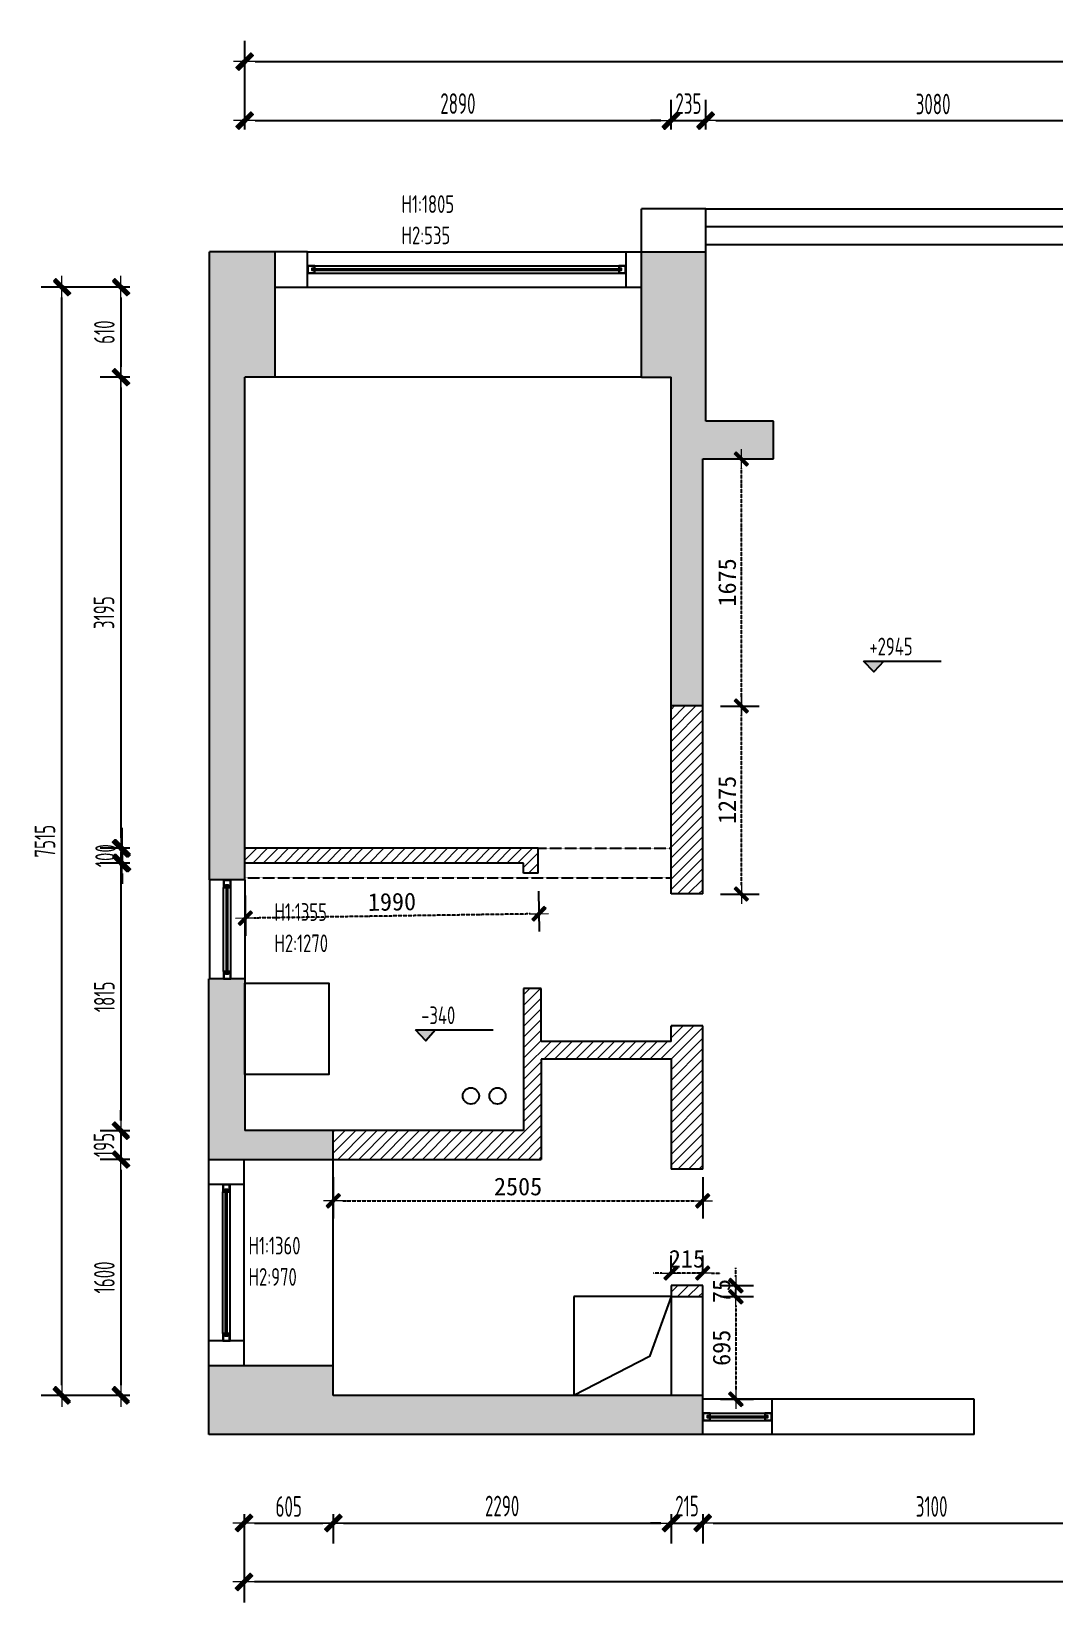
# Model space of a CAD drawing. Header units: millimetres. Extents: x -23568 to 99064, y -162914 to -58422.
# Drawn here: x -8864 to -1934, y -69076 to -58422 of the extents above; entities that cross this region are included whole.
import ezdxf

# ---------------------------------------------------------------- set-up
doc = ezdxf.new("R2010")
doc.units = ezdxf.units.MM
doc.header["$LTSCALE"] = 0.01
doc.linetypes.add('ACAD_ISO03W100', pattern=[30, 12, -18])
for name, color, linetype in [('FF-Win【窗】', 60, 'Continuous'), ('L-原始标注', 1, 'Continuous'), ('LIGHT-【梁】', 2, 'Continuous'), ('WALL-【原始墙体】', 6, 'Continuous')]:
    doc.layers.add(name, color=color, linetype=linetype)
doc.layers.add('Q◆【 拆除墙体填充】', color=6, linetype='Continuous', lineweight=0)
doc.styles.add('CCD_DIM', font='ARCHS.SHX', dxfattribs={"width": 0.7})
doc.styles.add('宋体', font='')
doc.styles.get('宋体').set_extended_font_data('SimSun')
doc.linetypes.add('ZIGZAG', pattern='A,0.00254,-5.08,[131,ltypeshp.shx,S=5.08,R=0,X=-5.08,Y=0],-10.16,[131,ltypeshp.shx,S=5.08,R=180,X=5.08,Y=0],-5.08', length=20.32254)
doc.dimstyles.new('知乐家-尺寸1：60', dxfattribs={"dimscale": 60, "dimtxt": 2, "dimasz": 1, "dimexe": 2, "dimexo": 2, "dimgap": 0.6, "dimtad": 1, "dimdec": 0, "dimdsep": 46, "dimtxsty": '宋体', "dimblk": 'WS-cj', "dimcen": 1, "dimclrd": 44, "dimclre": 44, "dimclrt": 2, "dimadec": 0, "dimazin": 2, "dimtfac": 1, "dimtdec": 4, "dimtix": 1, "dimtmove": 2, "dimatfit": 3, "dimldrblk": 'CCD_Leader_Arrow', "dimfxl": 0, "dimtolj": 1, "dimarcsym": 0})
doc.dimstyles.new('鹿白1：70', dxfattribs={"dimscale": 70, "dimtxt": 2, "dimasz": 1, "dimexe": 2, "dimexo": 2, "dimgap": 0.6, "dimtad": 1, "dimdec": 0, "dimrnd": 5, "dimdsep": 46, "dimtxsty": 'CCD_DIM', "dimblk": 'WS-cj', "dimcen": 1, "dimclrd": 44, "dimclre": 44, "dimclrt": 2, "dimadec": 0, "dimazin": 2, "dimtfac": 1, "dimtdec": 0, "dimtix": 1, "dimtmove": 2, "dimatfit": 3, "dimldrblk": 'CCD_Leader_Arrow', "dimfxl": 0, "dimtolj": 1, "dimarcsym": 0})
pattern_1 = [(45, (-109705.44, 252150.03), (-35.9210245, 35.9210245), [])]

# ---------------------------------------------------------------- blocks, each defined once
blk = doc.blocks.new('WS-cj')
blk.add_hatch(color=2).paths.add_polyline_path([(0.59, 0.82), (-0.82, -0.59), (-0.59, -0.82), (0.82, 0.59)])
at = {"color": 2, "linetype": 'ByBlock', "lineweight": 0}
for p, q in [((-1.1, 0), (0, 0)), ((0, 0), (1.1, 0))]:
    blk.add_line(p, q, dxfattribs=at)
at = {"color": 2}
blk.add_lwpolyline([(0.59, 0.82), (-0.82, -0.59), (-0.59, -0.82), (0.82, 0.59)], close=True, dxfattribs=at)
blk = doc.blocks.new('*D214')
at = {"layer": 'Defpoints', "color": 0, "transparency": 16777216}
for p in [(-4528, -59026), (-7418, -59226), (-4528, -59226)]:
    blk.add_point(p, dxfattribs=at)
at = {"layer": 'WALL-【原始墙体】', "color": 44, "lineweight": -2, "transparency": 16777216}
for p, q in [((-7418, -59086), (-7418, -58886)), ((-4528, -59086), (-4528, -58886)), ((-7348, -59026), (-4598, -59026))]:
    blk.add_line(p, q, dxfattribs=at)
at = {"layer": 'WALL-【原始墙体】', "color": 44, "lineweight": -2, "transparency": 16777216, "xscale": 70, "yscale": 70, "zscale": 70, "rotation": 180}
blk.add_blockref('WS-cj', (-7418, -59026), dxfattribs=at)
at = {"layer": 'WALL-【原始墙体】', "color": 44, "lineweight": -2, "transparency": 16777216, "xscale": 70, "yscale": 70, "zscale": 70}
blk.add_blockref('WS-cj', (-4528, -59026), dxfattribs=at)
at = {"layer": 'WALL-【原始墙体】', "color": 2, "transparency": 16777216, "insert": (-5973, -58911), "char_height": 140, "attachment_point": 5, "style": 'CCD_DIM'}
blk.add_mtext('\\A1;2890', dxfattribs=at)
blk = doc.blocks.new('CCD_Leader_Arrow')
at = {"color": 50, "linetype": 'ByBlock'}
blk.add_line((0, 0), (-1, 0), dxfattribs=at)
for points in [[(-0.86, 0.67), (-0.6, 0.85), (-0.24, 0), (0, 0)], [(-0.86, -0.67), (-0.6, -0.85), (-0.24, 0), (0, 0)]]:
    blk.add_solid(points, dxfattribs=at)
blk = doc.blocks.new('*D215')
at = {"layer": 'Defpoints', "color": 0, "transparency": 16777216}
for p in [(-4293, -59026), (-4528, -59226), (-4293, -59226)]:
    blk.add_point(p, dxfattribs=at)
at = {"layer": 'WALL-【原始墙体】', "color": 44, "lineweight": -2, "transparency": 16777216}
for p, q in [((-4528, -59086), (-4528, -58886)), ((-4293, -59086), (-4293, -58886)), ((-4598, -59026), (-4668, -59026)), ((-4528, -59026), (-4293, -59026)), ((-4223, -59026), (-4153, -59026))]:
    blk.add_line(p, q, dxfattribs=at)
at = {"layer": 'WALL-【原始墙体】', "color": 44, "lineweight": -2, "transparency": 16777216, "xscale": 70, "yscale": 70, "zscale": 70}
blk.add_blockref('WS-cj', (-4528, -59026), dxfattribs=at)
at = {"layer": 'WALL-【原始墙体】', "color": 44, "lineweight": -2, "transparency": 16777216, "xscale": 70, "yscale": 70, "zscale": 70, "rotation": 180}
blk.add_blockref('WS-cj', (-4293, -59026), dxfattribs=at)
at = {"layer": 'WALL-【原始墙体】', "color": 2, "transparency": 16777216, "insert": (-4410, -58911), "char_height": 140, "attachment_point": 5, "style": 'CCD_DIM'}
blk.add_mtext('\\A1;235', dxfattribs=at)
blk = doc.blocks.new('*D216')
at = {"layer": 'Defpoints', "color": 0, "transparency": 16777216}
for p in [(-1210, -59026), (-4293, -59226), (-1210, -59226)]:
    blk.add_point(p, dxfattribs=at)
at = {"layer": 'WALL-【原始墙体】', "color": 44, "lineweight": -2, "transparency": 16777216}
for p, q in [((-4293, -59086), (-4293, -58886)), ((-1210, -59086), (-1210, -58886)), ((-4223, -59026), (-1280, -59026))]:
    blk.add_line(p, q, dxfattribs=at)
at = {"layer": 'WALL-【原始墙体】', "color": 44, "lineweight": -2, "transparency": 16777216, "xscale": 70, "yscale": 70, "zscale": 70, "rotation": 180}
blk.add_blockref('WS-cj', (-4293, -59026), dxfattribs=at)
at = {"layer": 'WALL-【原始墙体】', "color": 44, "lineweight": -2, "transparency": 16777216, "xscale": 70, "yscale": 70, "zscale": 70}
blk.add_blockref('WS-cj', (-1210, -59026), dxfattribs=at)
at = {"layer": 'WALL-【原始墙体】', "color": 2, "transparency": 16777216, "insert": (-2751, -58914), "char_height": 140, "attachment_point": 5, "style": 'CCD_DIM'}
blk.add_mtext('\\A1;3080', dxfattribs=at)
blk = doc.blocks.new('*D227')
at = {"layer": 'Defpoints', "color": 0, "transparency": 16777216}
for p in [(-8058, -60156), (-8258, -60766), (-8058, -60766)]:
    blk.add_point(p, dxfattribs=at)
at = {"layer": 'WALL-【原始墙体】', "color": 44, "lineweight": -2, "transparency": 16777216}
for p, q in [((-8198, -60156), (-8398, -60156)), ((-8258, -60226), (-8258, -60696)), ((-8198, -60766), (-8398, -60766))]:
    blk.add_line(p, q, dxfattribs=at)
at = {"layer": 'WALL-【原始墙体】', "color": 44, "lineweight": -2, "transparency": 16777216, "xscale": 70, "yscale": 70, "zscale": 70}
for p, rotation in [((-8258, -60156), 90), ((-8258, -60766), 270)]:
    blk.add_blockref('WS-cj', p, dxfattribs=dict(at, rotation=rotation))
at = {"layer": 'WALL-【原始墙体】', "color": 2, "transparency": 16777216, "insert": (-8370, -60461), "char_height": 140, "attachment_point": 5, "rotation": 90, "style": 'CCD_DIM'}
blk.add_mtext('\\A1;610', dxfattribs=at)
blk = doc.blocks.new('*D228')
at = {"layer": 'Defpoints', "color": 0, "transparency": 16777216}
for p in [(-8058, -60766), (-8258, -63961), (-8058, -63961)]:
    blk.add_point(p, dxfattribs=at)
at = {"layer": 'WALL-【原始墙体】', "color": 44, "lineweight": -2, "transparency": 16777216}
for p, q in [((-8198, -60766), (-8398, -60766)), ((-8258, -60836), (-8258, -63891)), ((-8198, -63961), (-8398, -63961))]:
    blk.add_line(p, q, dxfattribs=at)
at = {"layer": 'WALL-【原始墙体】', "color": 44, "lineweight": -2, "transparency": 16777216, "xscale": 70, "yscale": 70, "zscale": 70}
for p, rotation in [((-8258, -60766), 90), ((-8258, -63961), 270)]:
    blk.add_blockref('WS-cj', p, dxfattribs=dict(at, rotation=rotation))
at = {"layer": 'WALL-【原始墙体】', "color": 2, "transparency": 16777216, "insert": (-8373, -62363), "char_height": 140, "attachment_point": 5, "rotation": 90, "style": 'CCD_DIM'}
blk.add_mtext('\\A1;3195', dxfattribs=at)
blk = doc.blocks.new('*D229')
at = {"layer": 'Defpoints', "color": 0, "transparency": 16777216}
for p in [(-8058, -63961), (-8250, -64061), (-8058, -64061)]:
    blk.add_point(p, dxfattribs=at)
at = {"layer": 'WALL-【原始墙体】', "color": 44, "lineweight": -2, "transparency": 16777216}
for p, q in [((-8250, -63891), (-8250, -63821)), ((-8198, -63961), (-8390, -63961)), ((-8250, -63961), (-8250, -64061)), ((-8198, -64061), (-8390, -64061)), ((-8250, -64131), (-8250, -64201))]:
    blk.add_line(p, q, dxfattribs=at)
at = {"layer": 'WALL-【原始墙体】', "color": 44, "lineweight": -2, "transparency": 16777216, "xscale": 70, "yscale": 70, "zscale": 70}
for p, rotation in [((-8250, -63961), 270), ((-8250, -64061), 90)]:
    blk.add_blockref('WS-cj', p, dxfattribs=dict(at, rotation=rotation))
at = {"layer": 'WALL-【原始墙体】', "color": 2, "transparency": 16777216, "insert": (-8362, -64011), "char_height": 140, "attachment_point": 5, "rotation": 90, "style": 'CCD_DIM'}
blk.add_mtext('\\A1;100', dxfattribs=at)
blk = doc.blocks.new('*D230')
at = {"layer": 'Defpoints', "color": 0, "transparency": 16777216}
for p in [(-8058, -64061), (-8258, -65876), (-8058, -65876)]:
    blk.add_point(p, dxfattribs=at)
at = {"layer": 'WALL-【原始墙体】', "color": 44, "lineweight": -2, "transparency": 16777216}
for p, q in [((-8198, -64061), (-8398, -64061)), ((-8258, -64131), (-8258, -65806)), ((-8198, -65876), (-8398, -65876))]:
    blk.add_line(p, q, dxfattribs=at)
at = {"layer": 'WALL-【原始墙体】', "color": 44, "lineweight": -2, "transparency": 16777216, "xscale": 70, "yscale": 70, "zscale": 70}
for p, rotation in [((-8258, -64061), 90), ((-8258, -65876), 270)]:
    blk.add_blockref('WS-cj', p, dxfattribs=dict(at, rotation=rotation))
at = {"layer": 'WALL-【原始墙体】', "color": 2, "transparency": 16777216, "insert": (-8370, -64968), "char_height": 140, "attachment_point": 5, "rotation": 90, "style": 'CCD_DIM'}
blk.add_mtext('\\A1;1815', dxfattribs=at)
blk = doc.blocks.new('*D231')
at = {"layer": 'Defpoints', "color": 0, "transparency": 16777216}
for p in [(-8058, -65876), (-8258, -66071), (-8058, -66071)]:
    blk.add_point(p, dxfattribs=at)
at = {"layer": 'WALL-【原始墙体】', "color": 44, "lineweight": -2, "transparency": 16777216}
for p, q in [((-8258, -65806), (-8258, -65736)), ((-8198, -65876), (-8398, -65876)), ((-8258, -65876), (-8258, -66071)), ((-8198, -66071), (-8398, -66071)), ((-8258, -66141), (-8258, -66211))]:
    blk.add_line(p, q, dxfattribs=at)
at = {"layer": 'WALL-【原始墙体】', "color": 44, "lineweight": -2, "transparency": 16777216, "xscale": 70, "yscale": 70, "zscale": 70}
for p, rotation in [((-8258, -65876), 270), ((-8258, -66071), 90)]:
    blk.add_blockref('WS-cj', p, dxfattribs=dict(at, rotation=rotation))
at = {"layer": 'WALL-【原始墙体】', "color": 2, "transparency": 16777216, "insert": (-8373, -65973), "char_height": 140, "attachment_point": 5, "rotation": 90, "style": 'CCD_DIM'}
blk.add_mtext('\\A1;195', dxfattribs=at)
blk = doc.blocks.new('*D232')
at = {"layer": 'Defpoints', "color": 0, "transparency": 16777216}
for p in [(-8058, -66071), (-8258, -67671), (-8058, -67671)]:
    blk.add_point(p, dxfattribs=at)
at = {"layer": 'WALL-【原始墙体】', "color": 44, "lineweight": -2, "transparency": 16777216}
for p, q in [((-8198, -66071), (-8398, -66071)), ((-8258, -66141), (-8258, -67601)), ((-8198, -67671), (-8398, -67671))]:
    blk.add_line(p, q, dxfattribs=at)
at = {"layer": 'WALL-【原始墙体】', "color": 44, "lineweight": -2, "transparency": 16777216, "xscale": 70, "yscale": 70, "zscale": 70}
for p, rotation in [((-8258, -66071), 90), ((-8258, -67671), 270)]:
    blk.add_blockref('WS-cj', p, dxfattribs=dict(at, rotation=rotation))
at = {"layer": 'WALL-【原始墙体】', "color": 2, "transparency": 16777216, "insert": (-8370, -66871), "char_height": 140, "attachment_point": 5, "rotation": 90, "style": 'CCD_DIM'}
blk.add_mtext('\\A1;1600', dxfattribs=at)
blk = doc.blocks.new('*D233')
at = {"layer": 'Defpoints', "color": 0, "transparency": 16777216}
for p in [(-8658, -60156), (-8058, -60156), (-8058, -67671)]:
    blk.add_point(p, dxfattribs=at)
at = {"layer": 'WALL-【原始墙体】', "color": 44, "lineweight": -2, "transparency": 16777216}
for p, q in [((-8308, -60156), (-8798, -60156)), ((-8658, -67601), (-8658, -60226)), ((-8308, -67671), (-8798, -67671))]:
    blk.add_line(p, q, dxfattribs=at)
at = {"layer": 'WALL-【原始墙体】', "color": 44, "lineweight": -2, "transparency": 16777216, "xscale": 70, "yscale": 70, "zscale": 70}
for p, rotation in [((-8658, -60156), 90), ((-8658, -67671), 270)]:
    blk.add_blockref('WS-cj', p, dxfattribs=dict(at, rotation=rotation))
at = {"layer": 'WALL-【原始墙体】', "color": 2, "transparency": 16777216, "insert": (-8773, -63913), "char_height": 140, "attachment_point": 5, "rotation": 90, "style": 'CCD_DIM'}
blk.add_mtext('\\A1;7515', dxfattribs=at)
blk = doc.blocks.new('*D234')
at = {"layer": 'Defpoints', "color": 0, "transparency": 16777216}
for p in [(-7423, -68336), (-6818, -68336), (-6818, -68536)]:
    blk.add_point(p, dxfattribs=at)
at = {"layer": 'WALL-【原始墙体】', "color": 44, "lineweight": -2, "transparency": 16777216}
for p, q in [((-7423, -68476), (-7423, -68676)), ((-6818, -68476), (-6818, -68676)), ((-7353, -68536), (-6888, -68536))]:
    blk.add_line(p, q, dxfattribs=at)
at = {"layer": 'WALL-【原始墙体】', "color": 44, "lineweight": -2, "transparency": 16777216, "xscale": 70, "yscale": 70, "zscale": 70, "rotation": 180}
blk.add_blockref('WS-cj', (-7423, -68536), dxfattribs=at)
at = {"layer": 'WALL-【原始墙体】', "color": 44, "lineweight": -2, "transparency": 16777216, "xscale": 70, "yscale": 70, "zscale": 70}
blk.add_blockref('WS-cj', (-6818, -68536), dxfattribs=at)
at = {"layer": 'WALL-【原始墙体】', "color": 2, "transparency": 16777216, "insert": (-7120, -68424), "char_height": 140, "attachment_point": 5, "style": 'CCD_DIM'}
blk.add_mtext('\\A1;605', dxfattribs=at)
blk = doc.blocks.new('*D235')
at = {"layer": 'Defpoints', "color": 0, "transparency": 16777216}
for p in [(-6818, -68336), (-4528, -68336), (-4528, -68536)]:
    blk.add_point(p, dxfattribs=at)
at = {"layer": 'WALL-【原始墙体】', "color": 44, "lineweight": -2, "transparency": 16777216}
for p, q in [((-6818, -68476), (-6818, -68676)), ((-4528, -68476), (-4528, -68676)), ((-6748, -68536), (-4598, -68536))]:
    blk.add_line(p, q, dxfattribs=at)
at = {"layer": 'WALL-【原始墙体】', "color": 44, "lineweight": -2, "transparency": 16777216, "xscale": 70, "yscale": 70, "zscale": 70, "rotation": 180}
blk.add_blockref('WS-cj', (-6818, -68536), dxfattribs=at)
at = {"layer": 'WALL-【原始墙体】', "color": 44, "lineweight": -2, "transparency": 16777216, "xscale": 70, "yscale": 70, "zscale": 70}
blk.add_blockref('WS-cj', (-4528, -68536), dxfattribs=at)
at = {"layer": 'WALL-【原始墙体】', "color": 2, "transparency": 16777216, "insert": (-5673, -68421), "char_height": 140, "attachment_point": 5, "style": 'CCD_DIM'}
blk.add_mtext('\\A1;2290', dxfattribs=at)
blk = doc.blocks.new('*D236')
at = {"layer": 'Defpoints', "color": 0, "transparency": 16777216}
for p in [(-4528, -68336), (-4313, -68336), (-4313, -68536)]:
    blk.add_point(p, dxfattribs=at)
at = {"layer": 'WALL-【原始墙体】', "color": 44, "lineweight": -2, "transparency": 16777216}
for p, q in [((-4528, -68476), (-4528, -68676)), ((-4313, -68476), (-4313, -68676)), ((-4598, -68536), (-4668, -68536)), ((-4528, -68536), (-4313, -68536)), ((-4243, -68536), (-4173, -68536))]:
    blk.add_line(p, q, dxfattribs=at)
at = {"layer": 'WALL-【原始墙体】', "color": 44, "lineweight": -2, "transparency": 16777216, "xscale": 70, "yscale": 70, "zscale": 70}
blk.add_blockref('WS-cj', (-4528, -68536), dxfattribs=at)
at = {"layer": 'WALL-【原始墙体】', "color": 44, "lineweight": -2, "transparency": 16777216, "xscale": 70, "yscale": 70, "zscale": 70, "rotation": 180}
blk.add_blockref('WS-cj', (-4313, -68536), dxfattribs=at)
at = {"layer": 'WALL-【原始墙体】', "color": 2, "transparency": 16777216, "insert": (-4420, -68421), "char_height": 140, "attachment_point": 5, "style": 'CCD_DIM'}
blk.add_mtext('\\A1;215', dxfattribs=at)
blk = doc.blocks.new('*D237')
at = {"layer": 'Defpoints', "color": 0, "transparency": 16777216}
for p in [(-4313, -68336), (-1210, -68336), (-1210, -68536)]:
    blk.add_point(p, dxfattribs=at)
at = {"layer": 'WALL-【原始墙体】', "color": 44, "lineweight": -2, "transparency": 16777216}
for p, q in [((-4313, -68476), (-4313, -68676)), ((-1210, -68476), (-1210, -68676)), ((-4243, -68536), (-1280, -68536))]:
    blk.add_line(p, q, dxfattribs=at)
at = {"layer": 'WALL-【原始墙体】', "color": 44, "lineweight": -2, "transparency": 16777216, "xscale": 70, "yscale": 70, "zscale": 70, "rotation": 180}
blk.add_blockref('WS-cj', (-4313, -68536), dxfattribs=at)
at = {"layer": 'WALL-【原始墙体】', "color": 44, "lineweight": -2, "transparency": 16777216, "xscale": 70, "yscale": 70, "zscale": 70}
blk.add_blockref('WS-cj', (-1210, -68536), dxfattribs=at)
at = {"layer": 'WALL-【原始墙体】', "color": 2, "transparency": 16777216, "insert": (-2761, -68424), "char_height": 140, "attachment_point": 5, "style": 'CCD_DIM'}
blk.add_mtext('\\A1;3100', dxfattribs=at)
blk = doc.blocks.new('*D239')
at = {"layer": 'Defpoints', "color": 0, "transparency": 16777216}
for p in [(-7423, -68336), (4997, -68336), (-7423, -68936)]:
    blk.add_point(p, dxfattribs=at)
at = {"layer": 'WALL-【原始墙体】', "color": 44, "lineweight": -2, "transparency": 16777216}
for p, q in [((-7423, -68586), (-7423, -69076)), ((4997, -68586), (4997, -69076)), ((4927, -68936), (-7353, -68936))]:
    blk.add_line(p, q, dxfattribs=at)
at = {"layer": 'WALL-【原始墙体】', "color": 44, "lineweight": -2, "transparency": 16777216, "xscale": 70, "yscale": 70, "zscale": 70, "rotation": 180}
blk.add_blockref('WS-cj', (-7423, -68936), dxfattribs=at)
at = {"layer": 'WALL-【原始墙体】', "color": 44, "lineweight": -2, "transparency": 16777216, "xscale": 70, "yscale": 70, "zscale": 70}
blk.add_blockref('WS-cj', (4997, -68936), dxfattribs=at)
at = {"layer": 'WALL-【原始墙体】', "color": 2, "transparency": 16777216, "insert": (-1213, -68818), "char_height": 140, "attachment_point": 5, "style": 'CCD_DIM'}
blk.add_mtext('\\A1;12420', dxfattribs=at)
blk = doc.blocks.new('*D241')
at = {"layer": 'Defpoints', "color": 0, "transparency": 16777216}
for p in [(4242, -58626), (-7418, -59226), (4242, -59226)]:
    blk.add_point(p, dxfattribs=at)
at = {"layer": 'WALL-【原始墙体】', "color": 44, "lineweight": -2, "transparency": 16777216}
for p, q in [((-7418, -58976), (-7418, -58486)), ((4242, -58976), (4242, -58486)), ((-7348, -58626), (4172, -58626))]:
    blk.add_line(p, q, dxfattribs=at)
at = {"layer": 'WALL-【原始墙体】', "color": 44, "lineweight": -2, "transparency": 16777216, "xscale": 70, "yscale": 70, "zscale": 70, "rotation": 180}
blk.add_blockref('WS-cj', (-7418, -58626), dxfattribs=at)
at = {"layer": 'WALL-【原始墙体】', "color": 44, "lineweight": -2, "transparency": 16777216, "xscale": 70, "yscale": 70, "zscale": 70}
blk.add_blockref('WS-cj', (4242, -58626), dxfattribs=at)
at = {"layer": 'WALL-【原始墙体】', "color": 2, "transparency": 16777216, "insert": (-1588, -58514), "char_height": 140, "attachment_point": 5, "style": 'CCD_DIM'}
blk.add_mtext('\\A1;11660', dxfattribs=at)
blk = doc.blocks.new('*U166')
at = {"color": 250, "linetype": 'ZIGZAG'}
blk.add_line((25, 415), (25, -1675), dxfattribs=at)
at = {"layer": 'FF-Win【窗】', "color": 136}
for p, q in [((0, 400), (0, -1660)), ((50, 400), (50, -1660))]:
    blk.add_line(p, q, dxfattribs=at)
at = {"layer": 'FF-Win【窗】'}
for p, q in [((20, 400), (20, -1660)), ((30, 400), (30, -1660))]:
    blk.add_line(p, q, dxfattribs=at)
for points in [[(0, 450), (0, 400), (20, 400), (20, 415), (30, 415), (30, 400), (50, 400), (50, 450)], [(50, -1710), (50, -1660), (30, -1660), (30, -1675), (20, -1675), (20, -1660), (0, -1660), (0, -1710)]]:
    blk.add_lwpolyline(points, close=True, dxfattribs=at)
at = {"layer": 'FF-Win【窗】', "color": 136}
for points in [[(3, 447), (3, 403), (17, 403), (17, 418), (33, 418), (33, 403), (47, 403), (47, 447)], [(47, -1707), (47, -1663), (33, -1663), (33, -1678), (17, -1678), (17, -1663), (3, -1663), (3, -1707)]]:
    blk.add_lwpolyline(points, close=True, dxfattribs=at)
blk = doc.blocks.new('*U169')
at = {"color": 250, "linetype": 'ZIGZAG'}
blk.add_line((25, 415), (25, -185), dxfattribs=at)
at = {"layer": 'FF-Win【窗】', "color": 136}
for p, q in [((0, 400), (0, -170)), ((50, 400), (50, -170))]:
    blk.add_line(p, q, dxfattribs=at)
at = {"layer": 'FF-Win【窗】'}
for p, q in [((20, 400), (20, -170)), ((30, 400), (30, -170))]:
    blk.add_line(p, q, dxfattribs=at)
for points in [[(0, 450), (0, 400), (20, 400), (20, 415), (30, 415), (30, 400), (50, 400), (50, 450)], [(50, -220), (50, -170), (30, -170), (30, -185), (20, -185), (20, -170), (0, -170), (0, -220)]]:
    blk.add_lwpolyline(points, close=True, dxfattribs=at)
at = {"layer": 'FF-Win【窗】', "color": 136}
for points in [[(3, 447), (3, 403), (17, 403), (17, 418), (33, 418), (33, 403), (47, 403), (47, 447)], [(47, -217), (47, -173), (33, -173), (33, -188), (17, -188), (17, -173), (3, -173), (3, -217)]]:
    blk.add_lwpolyline(points, close=True, dxfattribs=at)
blk = doc.blocks.new('*U170')
at = {"color": 250, "linetype": 'ZIGZAG'}
blk.add_line((25, 415), (25, -575), dxfattribs=at)
at = {"layer": 'FF-Win【窗】', "color": 136}
for p, q in [((0, 400), (0, -560)), ((50, 400), (50, -560))]:
    blk.add_line(p, q, dxfattribs=at)
at = {"layer": 'FF-Win【窗】'}
for p, q in [((20, 400), (20, -560)), ((30, 400), (30, -560))]:
    blk.add_line(p, q, dxfattribs=at)
for points in [[(0, 450), (0, 400), (20, 400), (20, 415), (30, 415), (30, 400), (50, 400), (50, 450)], [(50, -610), (50, -560), (30, -560), (30, -575), (20, -575), (20, -560), (0, -560), (0, -610)]]:
    blk.add_lwpolyline(points, close=True, dxfattribs=at)
at = {"layer": 'FF-Win【窗】', "color": 136}
for points in [[(3, 447), (3, 403), (17, 403), (17, 418), (33, 418), (33, 403), (47, 403), (47, 447)], [(47, -607), (47, -563), (33, -563), (33, -578), (17, -578), (17, -563), (3, -563), (3, -607)]]:
    blk.add_lwpolyline(points, close=True, dxfattribs=at)
blk = doc.blocks.new('*U172')
at = {"color": 250, "linetype": 'ZIGZAG'}
blk.add_line((25, 415), (25, 15), dxfattribs=at)
at = {"layer": 'FF-Win【窗】', "color": 136}
for p, q in [((0, 400), (0, 30)), ((50, 400), (50, 30))]:
    blk.add_line(p, q, dxfattribs=at)
at = {"layer": 'FF-Win【窗】'}
for p, q in [((20, 400), (20, 30)), ((30, 400), (30, 30))]:
    blk.add_line(p, q, dxfattribs=at)
for points in [[(0, 450), (0, 400), (20, 400), (20, 415), (30, 415), (30, 400), (50, 400), (50, 450)], [(50, -20), (50, 30), (30, 30), (30, 15), (20, 15), (20, 30), (0, 30), (0, -20)]]:
    blk.add_lwpolyline(points, close=True, dxfattribs=at)
at = {"layer": 'FF-Win【窗】', "color": 136}
for points in [[(3, 447), (3, 403), (17, 403), (17, 418), (33, 418), (33, 403), (47, 403), (47, 447)], [(47, -17), (47, 27), (33, 27), (33, 12), (17, 12), (17, 27), (3, 27), (3, -17)]]:
    blk.add_lwpolyline(points, close=True, dxfattribs=at)
blk = doc.blocks.new('海龍09210100')
blk.add_hatch(color=3).paths.add_polyline_path([(-246, -93), (-161, 0), (-336, 0)])
at = {"color": 3}
for points in [[(-336, 0), (-161, 0), (-246, -93), (-336, 0)], [(-336, 0), (336, 0)]]:
    blk.add_lwpolyline(points, dxfattribs=at)
blk = doc.blocks.new('*D426')
at = {"layer": 'Defpoints', "color": 0, "transparency": 16777216}
for p in [(-5428, -64131), (-7418, -64161), (-7414, -64435)]:
    blk.add_point(p, dxfattribs=at)
at = {"layer": 'Q◆【 拆除墙体填充】', "color": 44, "lineweight": -2, "transparency": 16777216}
for p, q in [((-7416, -64281), (-7412, -64555)), ((-5426, -64251), (-5422, -64525))]:
    blk.add_line(p, q, dxfattribs=at)
at = {"layer": 'Q◆【 拆除墙体填充】', "color": 44, "linetype": 'ACAD_ISO03W100', "lineweight": -2, "transparency": 16777216}
blk.add_line((-5484, -64406), (-7354, -64434), dxfattribs=at)
at = {"layer": 'Q◆【 拆除墙体填充】', "color": 44, "lineweight": -2, "transparency": 16777216, "xscale": 60, "yscale": 60, "zscale": 60}
for p, rotation in [((-7414, -64435), 180.8636900445996), ((-5424, -64405), 0.8636900445995188)]:
    blk.add_blockref('WS-cj', p, dxfattribs=dict(at, rotation=rotation))
at = {"layer": 'Q◆【 拆除墙体填充】', "color": 2, "transparency": 16777216, "insert": (-6420, -64324), "char_height": 120, "attachment_point": 5, "rotation": 0.8637, "style": '宋体'}
blk.add_mtext('\\A1;1990', dxfattribs=at)
blk = doc.blocks.new('*D427')
at = {"layer": 'Defpoints', "color": 0, "transparency": 16777216}
for p in [(-6818, -66071), (-4313, -66071), (-4313, -66351)]:
    blk.add_point(p, dxfattribs=at)
at = {"layer": 'Q◆【 拆除墙体填充】', "color": 44, "lineweight": -2, "transparency": 16777216}
for p, q in [((-6818, -66191), (-6818, -66471)), ((-4313, -66191), (-4313, -66471))]:
    blk.add_line(p, q, dxfattribs=at)
at = {"layer": 'Q◆【 拆除墙体填充】', "color": 44, "linetype": 'ACAD_ISO03W100', "lineweight": -2, "transparency": 16777216}
blk.add_line((-6758, -66351), (-4373, -66351), dxfattribs=at)
at = {"layer": 'Q◆【 拆除墙体填充】', "color": 44, "lineweight": -2, "transparency": 16777216, "xscale": 60, "yscale": 60, "zscale": 60, "rotation": 180}
blk.add_blockref('WS-cj', (-6818, -66351), dxfattribs=at)
at = {"layer": 'Q◆【 拆除墙体填充】', "color": 44, "lineweight": -2, "transparency": 16777216, "xscale": 60, "yscale": 60, "zscale": 60}
blk.add_blockref('WS-cj', (-4313, -66351), dxfattribs=at)
at = {"layer": 'Q◆【 拆除墙体填充】', "color": 2, "transparency": 16777216, "insert": (-5565, -66255), "char_height": 120, "attachment_point": 5, "style": '宋体'}
blk.add_mtext('\\A1;2505', dxfattribs=at)
blk = doc.blocks.new('*D428')
at = {"layer": 'Defpoints', "color": 0, "transparency": 16777216}
for p in [(-4313, -66926), (-4313, -67001), (-4089, -66926)]:
    blk.add_point(p, dxfattribs=at)
at = {"layer": 'Q◆【 拆除墙体填充】', "color": 44, "linetype": 'ACAD_ISO03W100', "lineweight": -2, "transparency": 16777216}
for p, q in [((-4089, -66866), (-4089, -66806)), ((-4089, -67001), (-4089, -66926)), ((-4089, -67061), (-4089, -67121))]:
    blk.add_line(p, q, dxfattribs=at)
at = {"layer": 'Q◆【 拆除墙体填充】', "color": 44, "lineweight": -2, "transparency": 16777216}
for p, q in [((-4193, -66926), (-3969, -66926)), ((-4193, -67001), (-3969, -67001))]:
    blk.add_line(p, q, dxfattribs=at)
at = {"layer": 'Q◆【 拆除墙体填充】', "color": 44, "lineweight": -2, "transparency": 16777216, "xscale": 60, "yscale": 60, "zscale": 60}
for p, rotation in [((-4089, -66926), 270), ((-4089, -67001), 90)]:
    blk.add_blockref('WS-cj', p, dxfattribs=dict(at, rotation=rotation))
at = {"layer": 'Q◆【 拆除墙体填充】', "color": 2, "transparency": 16777216, "insert": (-4185, -66963), "char_height": 120, "attachment_point": 5, "rotation": 90, "style": '宋体'}
blk.add_mtext('\\A1;75', dxfattribs=at)
blk = doc.blocks.new('*D429')
at = {"layer": 'Defpoints', "color": 0, "transparency": 16777216}
for p in [(-4528, -66841), (-4528, -66926), (-4313, -66926)]:
    blk.add_point(p, dxfattribs=at)
at = {"layer": 'Q◆【 拆除墙体填充】', "color": 44, "lineweight": -2, "transparency": 16777216}
for p, q in [((-4528, -66841), (-4528, -66721)), ((-4313, -66841), (-4313, -66721))]:
    blk.add_line(p, q, dxfattribs=at)
at = {"layer": 'Q◆【 拆除墙体填充】', "color": 44, "linetype": 'ACAD_ISO03W100', "lineweight": -2, "transparency": 16777216}
for p, q in [((-4588, -66841), (-4648, -66841)), ((-4313, -66841), (-4528, -66841)), ((-4253, -66841), (-4193, -66841))]:
    blk.add_line(p, q, dxfattribs=at)
at = {"layer": 'Q◆【 拆除墙体填充】', "color": 44, "lineweight": -2, "transparency": 16777216, "xscale": 60, "yscale": 60, "zscale": 60}
blk.add_blockref('WS-cj', (-4528, -66841), dxfattribs=at)
at = {"layer": 'Q◆【 拆除墙体填充】', "color": 44, "lineweight": -2, "transparency": 16777216, "xscale": 60, "yscale": 60, "zscale": 60, "rotation": 180}
blk.add_blockref('WS-cj', (-4313, -66841), dxfattribs=at)
at = {"layer": 'Q◆【 拆除墙体填充】', "color": 2, "transparency": 16777216, "insert": (-4420, -66745), "char_height": 120, "attachment_point": 5, "style": '宋体'}
blk.add_mtext('\\A1;215', dxfattribs=at)
blk = doc.blocks.new('*D430')
at = {"layer": 'Defpoints', "color": 0, "transparency": 16777216}
for p in [(-4313, -62996), (-4051, -62996), (-4313, -64271)]:
    blk.add_point(p, dxfattribs=at)
at = {"layer": 'Q◆【 拆除墙体填充】', "color": 44, "lineweight": -2, "transparency": 16777216}
for p, q in [((-4193, -62996), (-3931, -62996)), ((-4193, -64271), (-3931, -64271))]:
    blk.add_line(p, q, dxfattribs=at)
at = {"layer": 'Q◆【 拆除墙体填充】', "color": 44, "linetype": 'ACAD_ISO03W100', "lineweight": -2, "transparency": 16777216}
blk.add_line((-4051, -64211), (-4051, -63056), dxfattribs=at)
at = {"layer": 'Q◆【 拆除墙体填充】', "color": 44, "lineweight": -2, "transparency": 16777216, "xscale": 60, "yscale": 60, "zscale": 60}
for p, rotation in [((-4051, -62996), 90), ((-4051, -64271), 270)]:
    blk.add_blockref('WS-cj', p, dxfattribs=dict(at, rotation=rotation))
at = {"layer": 'Q◆【 拆除墙体填充】', "color": 2, "transparency": 16777216, "insert": (-4147, -63633), "char_height": 120, "attachment_point": 5, "rotation": 90, "style": '宋体'}
blk.add_mtext('\\A1;1275', dxfattribs=at)
blk = doc.blocks.new('*D431')
at = {"layer": 'Defpoints', "color": 0, "transparency": 16777216}
for p in [(-4313, -61321), (-4051, -61321), (-4313, -62996)]:
    blk.add_point(p, dxfattribs=at)
at = {"layer": 'Q◆【 拆除墙体填充】', "color": 44, "lineweight": -2, "transparency": 16777216}
for p, q in [((-4193, -61321), (-3931, -61321)), ((-4193, -62996), (-3931, -62996))]:
    blk.add_line(p, q, dxfattribs=at)
at = {"layer": 'Q◆【 拆除墙体填充】', "color": 44, "linetype": 'ACAD_ISO03W100', "lineweight": -2, "transparency": 16777216}
blk.add_line((-4051, -62936), (-4051, -61381), dxfattribs=at)
at = {"layer": 'Q◆【 拆除墙体填充】', "color": 44, "lineweight": -2, "transparency": 16777216, "xscale": 60, "yscale": 60, "zscale": 60}
for p, rotation in [((-4051, -61321), 90), ((-4051, -62996), 270)]:
    blk.add_blockref('WS-cj', p, dxfattribs=dict(at, rotation=rotation))
at = {"layer": 'Q◆【 拆除墙体填充】', "color": 2, "transparency": 16777216, "insert": (-4147, -62158), "char_height": 120, "attachment_point": 5, "rotation": 90, "style": '宋体'}
blk.add_mtext('\\A1;1675', dxfattribs=at)
blk = doc.blocks.new('*D442')
at = {"layer": 'Defpoints', "color": 0, "transparency": 16777216}
for p in [(-4313, -67001), (-4313, -67696), (-4089, -67696)]:
    blk.add_point(p, dxfattribs=at)
at = {"layer": 'Q◆【 拆除墙体填充】', "color": 44, "lineweight": -2, "transparency": 16777216}
for p, q in [((-4193, -67001), (-3969, -67001)), ((-4193, -67696), (-3969, -67696))]:
    blk.add_line(p, q, dxfattribs=at)
at = {"layer": 'Q◆【 拆除墙体填充】', "color": 44, "linetype": 'ACAD_ISO03W100', "lineweight": -2, "transparency": 16777216}
blk.add_line((-4089, -67061), (-4089, -67636), dxfattribs=at)
at = {"layer": 'Q◆【 拆除墙体填充】', "color": 44, "lineweight": -2, "transparency": 16777216, "xscale": 60, "yscale": 60, "zscale": 60}
for p, rotation in [((-4089, -67001), 90), ((-4089, -67696), 270)]:
    blk.add_blockref('WS-cj', p, dxfattribs=dict(at, rotation=rotation))
at = {"layer": 'Q◆【 拆除墙体填充】', "color": 2, "transparency": 16777216, "insert": (-4185, -67348), "char_height": 120, "attachment_point": 5, "rotation": 90, "style": '宋体'}
blk.add_mtext('\\A1;695', dxfattribs=at)

msp = doc.modelspace()

# ---------------------------------------------------------------- hatches: boundary and pattern name
at = {"layer": 'Q◆【 拆除墙体填充】'}
h = msp.add_hatch(dxfattribs=at)
h.set_pattern_fill('ANSI31', color=51, scale=16, style=0)
h.set_pattern_definition(pattern_1)
h.paths.add_polyline_path([(-4312.7, -62995.6), (-4527.7, -62995.6), (-4527.7, -64270.6), (-4312.7, -64270.6)])
h = msp.add_hatch(dxfattribs=at)
h.set_pattern_fill('ANSI31', color=51, scale=16, style=0)
h.set_pattern_definition(pattern_1)
h.paths.add_polyline_path([(-5427.7, -63960.6), (-7417.7, -63960.6), (-7417.7, -64060.6), (-5527.7, -64060.6), (-5527.7, -64130.6), (-5427.7, -64130.6)])
h = msp.add_hatch(dxfattribs=at)
h.set_pattern_fill('ANSI31', color=51, scale=16, style=0)
h.set_pattern_definition(pattern_1)
h.paths.add_polyline_path([(-5407.7, -65390.6), (-4527.7, -65390.6), (-4527.7, -66135.6), (-4312.7, -66135.6), (-4312.7, -65165.6), (-4527.7, -65165.6), (-4527.7, -65270.6), (-5407.7, -65270.6), (-5407.7, -64910.6), (-5527.7, -64910.6), (-5527.7, -65875.6), (-6817.7, -65875.6), (-6817.7, -66070.6), (-5407.7, -66070.6)])
h = msp.add_hatch(dxfattribs=at)
h.set_pattern_fill('ANSI31', color=51, scale=16, style=0)
h.set_pattern_definition(pattern_1)
h.paths.add_polyline_path([(-4312.7, -66925.6), (-4527.7, -66925.6), (-4527.7, -67000.6), (-4312.7, -67000.6)])
at = {"layer": 'WALL-【原始墙体】'}
h = msp.add_hatch(color=8, dxfattribs=at)
h.dxf.hatch_style = 1
h.paths.add_polyline_path([(-7417.7, -64845.6), (-7662.7, -64845.6), (-7662.7, -66070.6), (-6817.7, -66070.6), (-6817.7, -65875.6), (-7417.7, -65875.6)])
h.paths.add_polyline_path([(-7212.7, -59915.6), (-7657.7, -59915.6), (-7657.7, -64175.6), (-7417.7, -64175.6), (-7417.7, -63960.6), (-7417.7, -60765.6), (-7212.7, -60765.6)])
h = msp.add_hatch(color=8, dxfattribs=at)
h.dxf.hatch_style = 1
h.paths.add_polyline_path([(-4292.7, -59915.6), (-4727.7, -59915.6), (-4727.7, -60765.6), (-4527.7, -60765.6), (-4527.7, -62995.6), (-4312.7, -62995.6), (-4312.7, -61320.6), (-3832.7, -61320.6), (-3832.7, -61065.6), (-4292.7, -61065.6)])
h = msp.add_hatch(color=8, dxfattribs=at)
h.dxf.hatch_style = 1
h.paths.add_polyline_path([(-4312.7, -67670.6), (-6817.7, -67670.6), (-6817.7, -67470.6), (-7662.7, -67470.6), (-7662.7, -67935.6), (-4312.7, -67935.6)])

# ---------------------------------------------------------------- linework, layer by layer
at = {"color": 215}
msp.add_line((-4292.7, -59625.6), (-4727.7, -59625.6), dxfattribs=at)
for p, q in [((-7657.7, -64175.6), (-7657.7, -59915.6)), ((-4527.7, -67000.6), (-4312.7, -67000.6))]:
    msp.add_line(p, q)
for centre in [(-5884.6, -65640), (-5704.6, -65640)]:
    msp.add_circle(centre, 55)
at = {"layer": 'LIGHT-【梁】', "color": 1, "linetype": 'ACAD_ISO03W100', "ltscale": 3}
for p, q in [((-5427.7, -63960.6), (-4527.7, -63960.6)), ((-7417.7, -64160.6), (-4527.7, -64160.6))]:
    msp.add_line(p, q, dxfattribs=at)
at = {"layer": 'WALL-【原始墙体】'}
for p, q in [((-4727.7, -59915.6), (-4727.7, -59625.6)), ((-4292.7, -61065.6), (-4292.7, -59625.6)), ((-6992.7, -59915.6), (-7657.7, -59915.6)), ((-7212.7, -60765.6), (-7212.7, -59915.6)), ((-6992.7, -60155.6), (-6992.7, -59915.6)), ((-4832.7, -60155.6), (-4832.7, -59915.6)), ((-4832.7, -59915.6), (-4292.7, -59915.6)), ((-4727.7, -60765.6), (-4727.7, -59915.6)), ((-7212.7, -60155.6), (-6992.7, -60155.6)), ((-4832.7, -60155.6), (-4727.7, -60155.6)), ((-7417.7, -63960.6), (-7417.7, -60765.6)), ((-7212.7, -60765.6), (-7417.7, -60765.6)), ((-4727.7, -60765.6), (-4527.7, -60765.6)), ((-4527.7, -64270.6), (-4527.7, -60765.6)), ((-3832.7, -61065.6), (-4292.7, -61065.6)), ((-3832.7, -61320.6), (-3832.7, -61065.6)), ((-4312.7, -64270.6), (-4312.7, -61320.6)), ((-4312.7, -61320.6), (-3832.7, -61320.6)), ((-4312.7, -62995.6), (-4527.7, -62995.6)), ((-5427.7, -63960.6), (-7417.7, -63960.6)), ((-7417.7, -64175.6), (-7417.7, -63960.6)), ((-5427.7, -64130.6), (-5427.7, -63960.6)), ((-5527.7, -64060.6), (-7417.7, -64060.6)), ((-5527.7, -64130.6), (-5527.7, -64060.6)), ((-5427.7, -64130.6), (-5527.7, -64130.6)), ((-7417.7, -64175.6), (-7657.7, -64175.6)), ((-4312.7, -64270.6), (-4527.7, -64270.6)), ((-7662.7, -66240.6), (-7662.7, -64845.6)), ((-7417.7, -64845.6), (-7662.7, -64845.6)), ((-7417.7, -64845.6), (-7417.7, -65875.6)), ((-5527.7, -64910.6), (-5527.7, -65875.6)), ((-5407.7, -64910.6), (-5527.7, -64910.6)), ((-5407.7, -65270.6), (-5407.7, -64910.6)), ((-4312.7, -65165.6), (-4527.7, -65165.6)), ((-4527.7, -65270.6), (-4527.7, -65165.6)), ((-4312.7, -66135.6), (-4312.7, -65165.6)), ((-4527.7, -65270.6), (-5407.7, -65270.6)), ((-4527.7, -65390.6), (-5407.7, -65390.6)), ((-5407.7, -65390.6), (-5407.7, -66070.6)), ((-4527.7, -65390.6), (-4527.7, -66135.6)), ((-5527.7, -65875.6), (-7417.7, -65875.6)), ((-6817.7, -66070.6), (-6817.7, -65875.6)), ((-7662.7, -66070.6), (-5407.7, -66070.6)), ((-7422.7, -66240.6), (-7422.7, -66070.6)), ((-4312.7, -66135.6), (-4527.7, -66135.6)), ((-7422.7, -66240.6), (-7662.7, -66240.6)), ((-4527.7, -67000.6), (-5187.7, -67000.6)), ((-5187.7, -67000.6), (-5187.7, -67670.6)), ((-4312.7, -66925.6), (-4527.7, -66925.6)), ((-4527.7, -66925.6), (-4527.7, -67670.6)), ((-4312.7, -67935.6), (-4312.7, -66925.6)), ((-7662.7, -67935.6), (-7662.7, -67300.6)), ((-7422.7, -67300.6), (-7662.7, -67300.6)), ((-7422.7, -67470.6), (-7422.7, -67300.6)), ((-6817.7, -67470.6), (-7662.7, -67470.6)), ((-6817.7, -67670.6), (-6817.7, -67470.6)), ((-4312.7, -67670.6), (-6817.7, -67670.6)), ((-2472.7, -67695.6), (-3842.7, -67695.6)), ((-3842.7, -67935.6), (-3842.7, -67695.6)), ((-2472.7, -67935.6), (-2472.7, -67695.6)), ((-4312.7, -67935.6), (-7662.7, -67935.6)), ((-2472.7, -67935.6), (-3842.7, -67935.6))]:
    msp.add_line(p, q, dxfattribs=at)
at = {"layer": 'WALL-【原始墙体】', "color": 8}
for p, q in [((-4292.7, -59625.6), (-997.7, -59625.6)), ((-4292.7, -59745.6), (-1107.7, -59745.6)), ((-4292.7, -59865.6), (-1227.7, -59865.6)), ((-6992.7, -59915.6), (-4832.7, -59915.6)), ((-6992.7, -60155.6), (-4832.7, -60155.6)), ((-4727.7, -60765.6), (-7212.7, -60765.6)), ((-7657.7, -64175.6), (-7657.7, -64845.6)), ((-7417.7, -64175.6), (-7417.7, -64845.6)), ((-6817.7, -67470.6), (-6817.7, -66070.6)), ((-7662.7, -67300.6), (-7662.7, -66240.6)), ((-7422.7, -67300.6), (-7422.7, -66240.6)), ((-3842.7, -67695.6), (-4312.7, -67695.6)), ((-3842.7, -67935.6), (-4312.7, -67935.6))]:
    msp.add_line(p, q, dxfattribs=at)
at = {"layer": 'WALL-【原始墙体】'}
msp.add_lwpolyline([(-7417.7, -64875.6), (-6847.7, -64875.6), (-6847.7, -65495.6), (-7417.7, -65495.6)], close=True, dxfattribs=at)
msp.add_lwpolyline([(-4527.7, -67000.6), (-4674.9, -67407.1), (-5187.7, -67670.6)], dxfattribs=at)

# ---------------------------------------------------------------- block references
at = {"layer": 'L-原始标注', "color": 2, "xscale": 0.7840000000000001, "yscale": 0.7840000000000001, "zscale": 0.7840000000000001}
for p in [(-2958.9, -62692.1, 0), (-5997.6, -65192.6)]:
    msp.add_blockref('海龍09210100', p, dxfattribs=at)
at = {"layer": 'WALL-【原始墙体】', "color": 8}
for name, p, rotation in [('*U166', (-6542.9, -60060.6), 90), ('*U169', (-7512.7, -64395.8), 180), ('*U170', (-7517.7, -66850.8), 180), ('*U172', (-3862.9, -67840.6), 89.99999999999999)]:
    msp.add_blockref(name, p, dxfattribs=dict(at, rotation=rotation))

# ---------------------------------------------------------------- texts
at = {"layer": 'L-原始标注', "color": 2, "style": 'CCD_DIM', "width": 0.8}
for s, p in [('H1:1805', (-6355.1, -59652.5, 0)), ('H2:535', (-6355.1, -59864.6, 0)), ('+2945', (-3182.9, -62652.8, 0)), ('H1:1355', (-7216.8, -64453, 0)), ('H2:1270', (-7216.8, -64665.2, 0)), ('-340', (-6221.6, -65153.4)), ('H1:1360', (-7392.2, -66715.2, 0)), ('H2:970', (-7392.2, -66927.4, 0))]:
    msp.add_text(s, height=120, dxfattribs=at).set_placement(p)

# ---------------------------------------------------------------- dimensions: what is measured, and where the dimension line sits
at = {"layer": 'Q◆【 拆除墙体填充】'}
for p1, p2, distance, picture, middle in [((-4312.7, -62995.6), (-4312.7, -61320.6), -261.3, '*D431', (-4147.4, -62158.1)), ((-4312.7, -64270.6), (-4312.7, -62995.6), -261.3, '*D430', (-4147.4, -63633.1)), ((-5427.7, -64130.6), (-7417.7, -64160.6), 274.8, '*D426', (-6420, -64324.3)), ((-6817.7, -66070.6), (-4312.7, -66070.6), -280.8, '*D427', (-5565.2, -66255.4)), ((-4312.7, -66925.6), (-4527.7, -66925.6), -84.3, '*D429', (-4420.2, -66745.3)), ((-4312.7, -67000.6), (-4312.7, -66925.6), -223.6, '*D428', (-4185.1, -66963.1))]:
    dim = msp.add_aligned_dim(p1=p1, p2=p2, distance=distance, dimstyle='知乐家-尺寸1：60', override={"dimfxl": 6, "dimarcsym": 1}, dxfattribs=at)
    dim.commit()
    dim.dimension.update_dxf_attribs({"geometry": picture, "text_midpoint": middle})
dim = msp.add_linear_dim(base=(-4089.1, -67695.6), p1=(-4312.7, -67000.6), p2=(-4312.7, -67695.6), angle=90, dimstyle='知乐家-尺寸1：60', override={"dimfxl": 6, "dimarcsym": 1}, dxfattribs=at)
dim.commit()
dim.dimension.update_dxf_attribs({"geometry": '*D442', "text_midpoint": (-4185.1, -67348.1)})
at = {"layer": 'WALL-【原始墙体】'}
for base, p1, p2, picture, middle in [((4242.3, -58625.6), (-7417.7, -59225.6), (4242.3, -59225.6), '*D241', (-1587.7, -58513.6)), ((-4527.7, -59025.6), (-7417.7, -59225.6), (-4527.7, -59225.6), '*D214', (-5972.7, -58910.7)), ((-4292.7, -59025.6), (-4527.7, -59225.6), (-4292.7, -59225.6), '*D215', (-4410.2, -58910.7)), ((-1210.2045693, -59025.6011461), (-4292.7045693, -59225.6011461), (-1210.2045693, -59225.6011461), '*D216', (-2751.4545693, -58913.6011461)), ((-6817.7, -68535.6), (-7422.7, -68335.6), (-6817.7, -68335.6), '*D234', (-7120.2, -68423.6)), ((-7422.7, -68935.6), (4997.3, -68335.6), (-7422.7, -68335.6), '*D239', (-1212.7, -68817.8)), ((-4527.7, -68535.6), (-6817.7, -68335.6), (-4527.7, -68335.6), '*D235', (-5672.7, -68420.7)), ((-4312.7, -68535.6), (-4527.7, -68335.6), (-4312.7, -68335.6), '*D236', (-4420.2, -68420.7)), ((-1210.2045693, -68535.6011461), (-4312.7045693, -68335.6011461), (-1210.2045693, -68335.6011461), '*D237', (-2761.4545693, -68423.6011461))]:
    dim = msp.add_linear_dim(base=base, p1=p1, p2=p2, dimstyle='鹿白1：70', dxfattribs=at)
    dim.commit()
    dim.dimension.update_dxf_attribs({"geometry": picture, "text_midpoint": middle})
for base, p1, p2, picture, middle in [((-8657.7, -60155.6), (-8057.7, -67670.6), (-8057.7, -60155.6), '*D233', (-8772.6, -63913.1)), ((-8257.7, -60765.6), (-8057.7, -60155.6), (-8057.7, -60765.6), '*D227', (-8369.7, -60460.6)), ((-8257.7, -63960.6), (-8057.7, -60765.6), (-8057.7, -63960.6), '*D228', (-8372.6, -62363.1)), ((-8249.7, -64060.6), (-8057.7, -63960.6), (-8057.7, -64060.6), '*D229', (-8361.7, -64010.6)), ((-8257.7, -65875.6), (-8057.7, -64060.6), (-8057.7, -65875.6), '*D230', (-8369.7, -64968.1)), ((-8257.7, -66070.6), (-8057.7, -65875.6), (-8057.7, -66070.6), '*D231', (-8372.6, -65973.1)), ((-8257.7, -67670.6), (-8057.7, -66070.6), (-8057.7, -67670.6), '*D232', (-8369.7, -66870.6))]:
    dim = msp.add_linear_dim(base=base, p1=p1, p2=p2, angle=90, dimstyle='鹿白1：70', dxfattribs=at)
    dim.commit()
    dim.dimension.update_dxf_attribs({"geometry": picture, "text_midpoint": middle})

doc.saveas('drawing.dxf')
